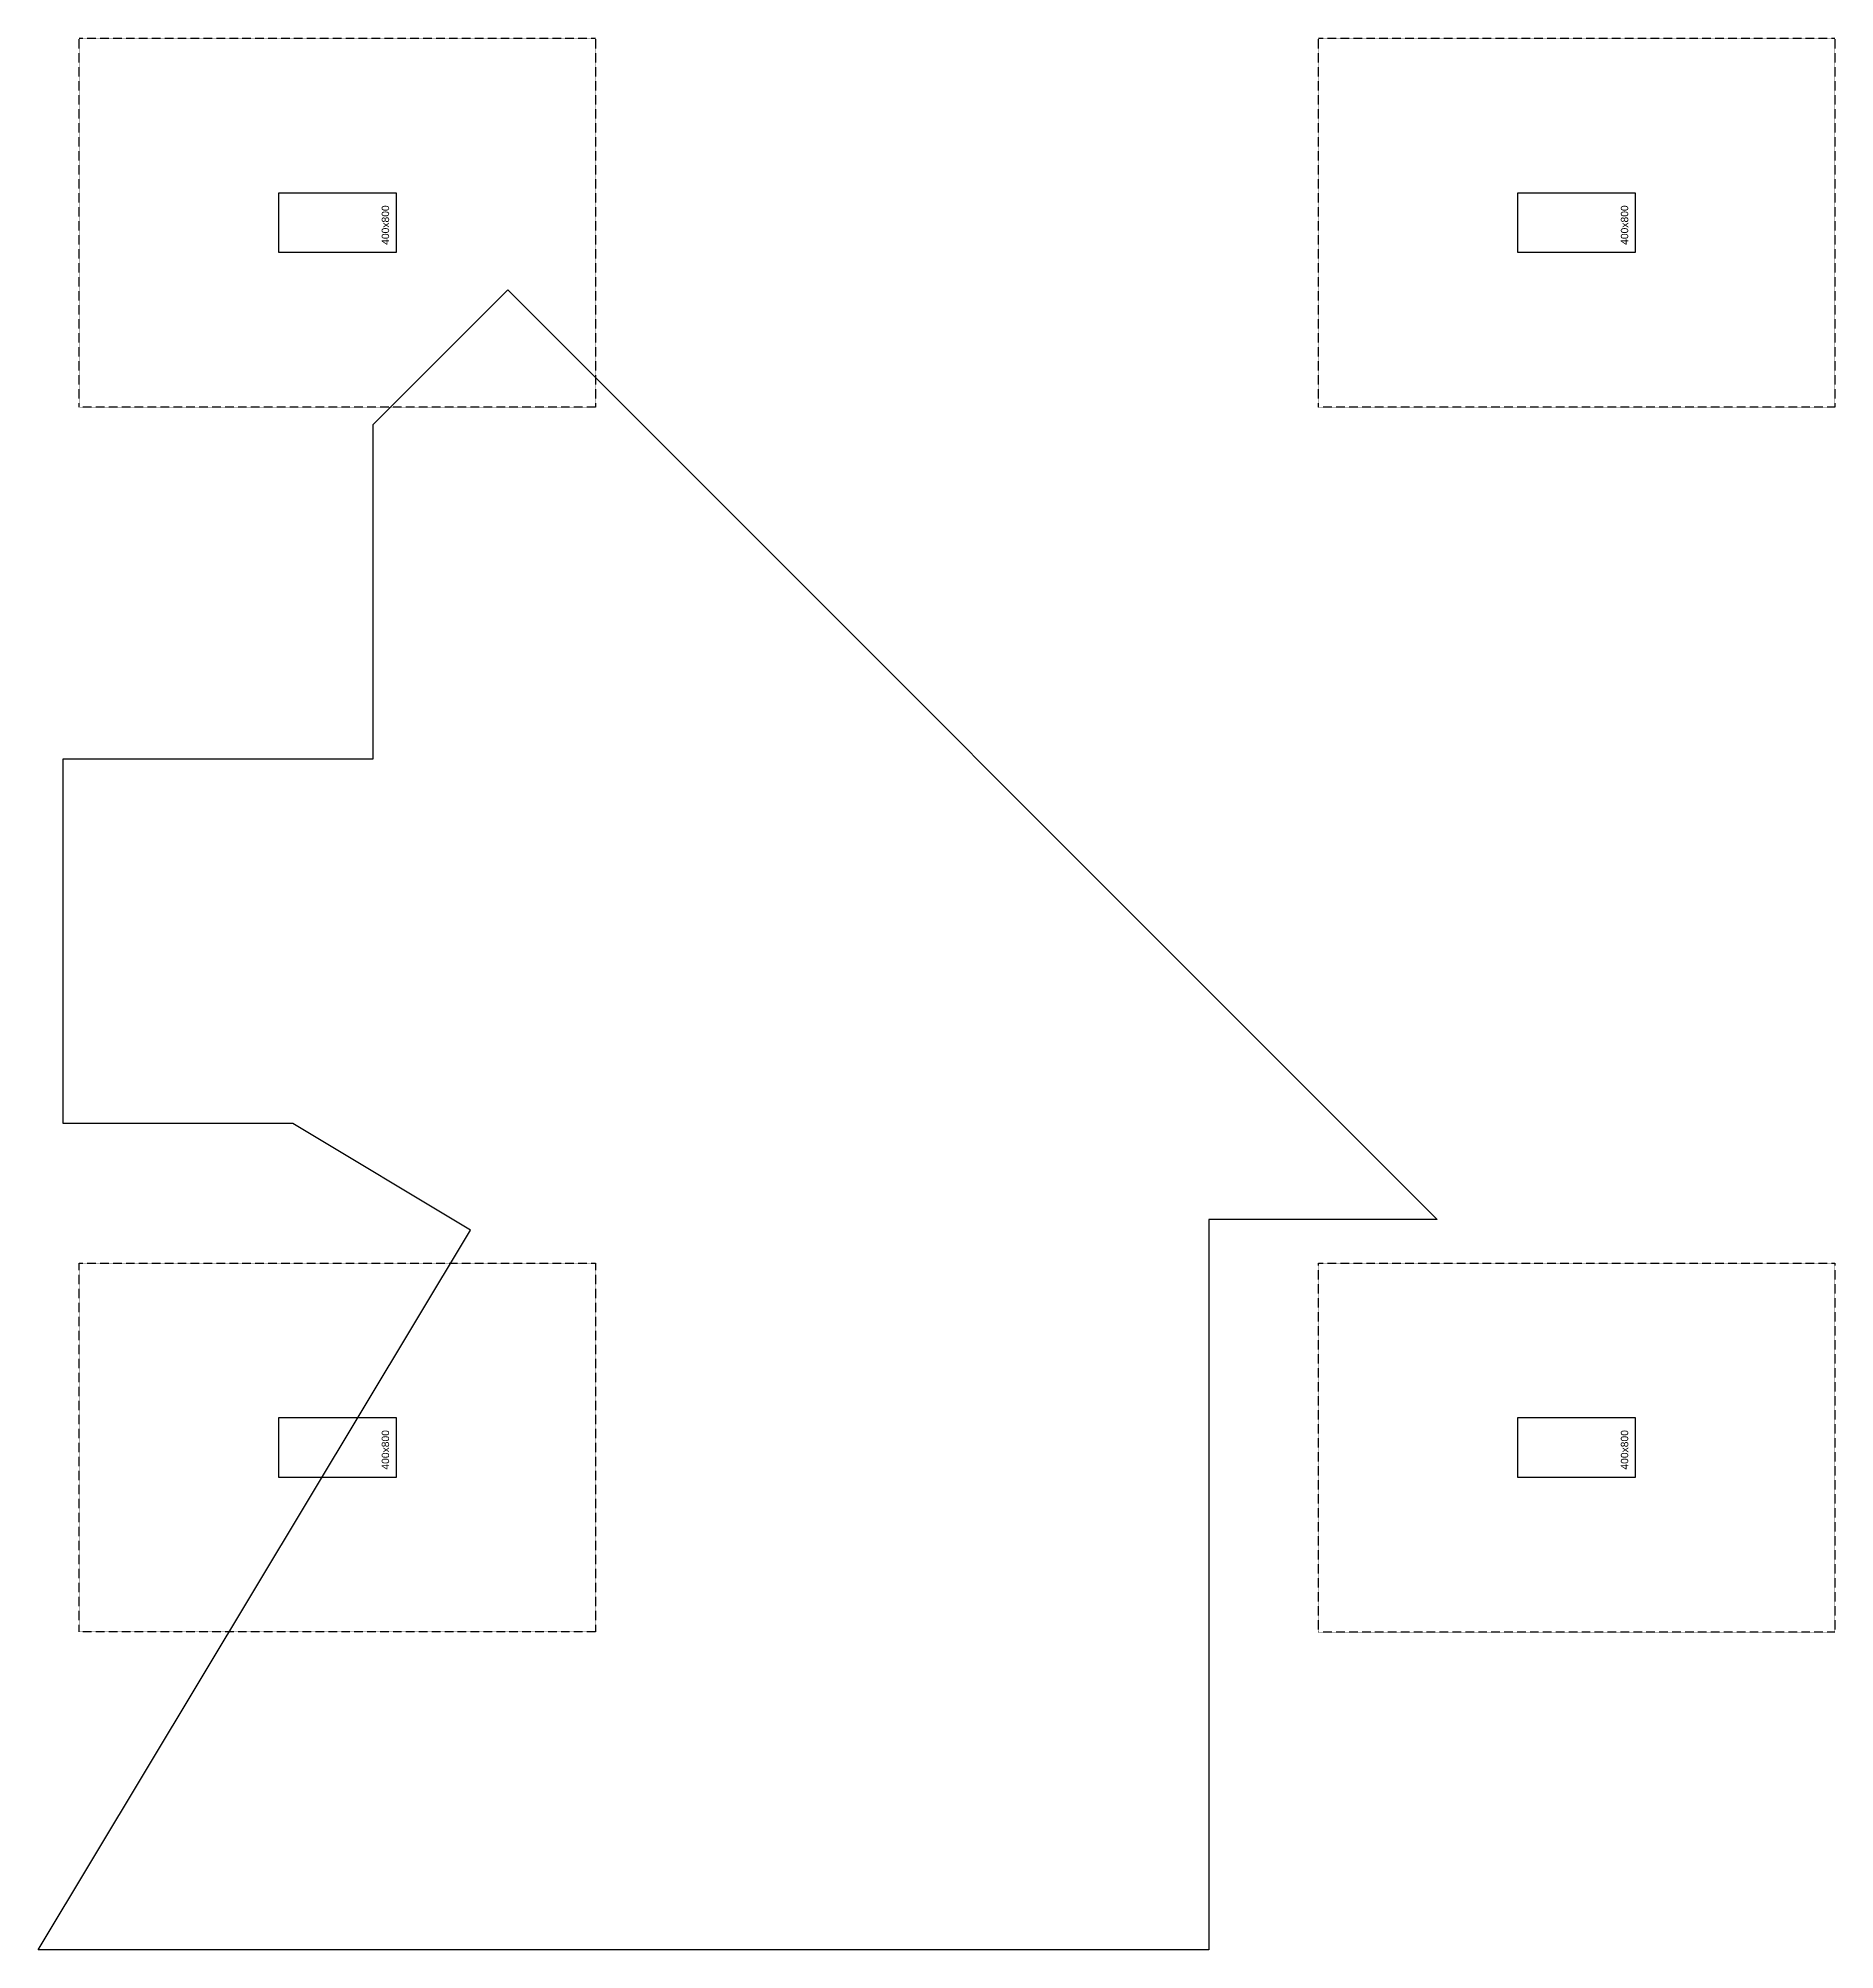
# Model space of a CAD drawing. Header units: millimetres. Extents: x 43843 to 1069877, y 60576 to 148433.
# Drawn here: x 700302 to 712481, y 86458 to 99412 of the extents above; entities that cross this region are included whole.
import ezdxf

# ---------------------------------------------------------------- set-up
doc = ezdxf.new("R2010")
doc.units = ezdxf.units.MM
doc.linetypes.add('HIDDEN', pattern=[0.375, 0.25, -0.125])
for name, color, linetype in [('-S_F', 7, 'Continuous'), ('8', 8, 'Continuous'), ('S-HAT_SLAB LEVEL', 7, 'Continuous'), ('XR-지하주차장$0$AA-COL', 2, 'Continuous')]:
    doc.layers.add(name, color=color, linetype=linetype)
doc.styles.add('XR-지하주차장$0$Standard', font='arial.ttf')

# ---------------------------------------------------------------- blocks, each defined once
blk = doc.blocks.new('zw$D357')
at = {"layer": '-S_F', "linetype": 'HIDDEN', "lineweight": -3}
for points in [[(-50360, -32677), (-46860, -32677), (-46860, -35177), (-50360, -35177)], [(-41960, -32677), (-38460, -32677), (-38460, -35177), (-41960, -35177)], [(-50360, -40977), (-46860, -40977), (-46860, -43477), (-50360, -43477)], [(-41960, -40978), (-38460, -40978), (-38460, -43478), (-41960, -43478)]]:
    blk.add_lwpolyline(points, close=True, dxfattribs=at)
at = {"layer": 'S-HAT_SLAB LEVEL', "lineweight": -2}
blk.add_lwpolyline([(-42704, -45631), (-50639, -45631), (-47708, -40754), (-48912, -40031), (-50469, -40031), (-50469, -37561), (-48369, -37561), (-48369, -35295), (-47455, -34381), (-41155, -40681), (-42704, -40681), (-42704, -42626), (-42704, -45631)], dxfattribs=at)
at = {"layer": 'XR-지하주차장$0$AA-COL'}
for points in [[(-48210, -34127), (-48210, -33727), (-49010, -33727), (-49010, -34127)], [(-39810, -34127), (-39810, -33727), (-40610, -33727), (-40610, -34127)], [(-48210, -42427), (-48210, -42027), (-49010, -42027), (-49010, -42427)], [(-39810, -42427), (-39810, -42027), (-40610, -42027), (-40610, -42427)]]:
    blk.add_lwpolyline(points, close=True, dxfattribs=at)
at = {"layer": 'Defpoints', "style": 'XR-지하주차장$0$Standard'}
for p in [(-48260, -34077), (-39860, -34077), (-48260, -42377), (-39860, -42377)]:
    blk.add_text('400x800', height=50, rotation=90, dxfattribs=at).set_placement(p)

msp = doc.modelspace()

# ---------------------------------------------------------------- block references
at = {"layer": '8'}
msp.add_blockref('zw$D357', (750941.011, 132088.525), dxfattribs=at)

doc.saveas('drawing.dxf')
